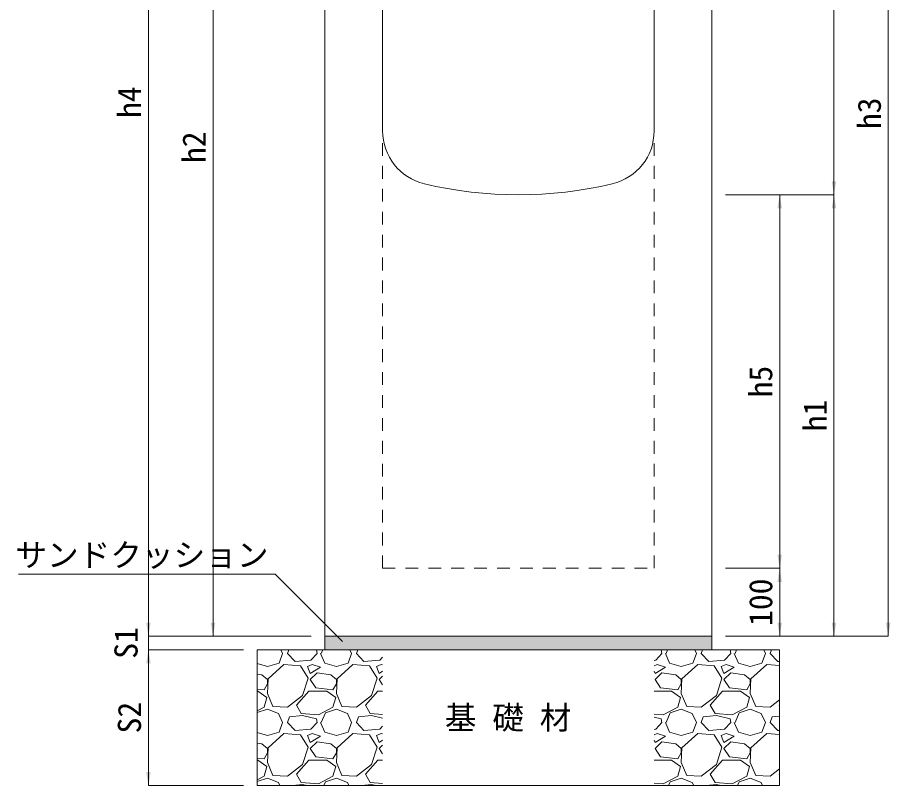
# Model space of a CAD drawing. Units: millimetres at full size; details may follow other scales. Extents: x 0 to 26200, y 7460 to 13400.
# Drawn here: x 21174 to 22461, y 9738 to 10870 of the extents above; entities that cross this region are included whole.
import ezdxf
from ezdxf.enums import TextEntityAlignment as Align

# ---------------------------------------------------------------- set-up
doc = ezdxf.new("R2010")
doc.units = ezdxf.units.MM
doc.header["$LTSCALE"] = 25
doc.linetypes.add('USER1', pattern=[1.35, 0.75, -0.6])
doc.layers.add('ハッチング', color=7, linetype='Continuous')
doc.layers.add('文字', color=7, linetype='Continuous')
for name, color, linetype, lineweight in [('ハッチング_基礎', 150, 'Continuous', 9), ('寸法線', 7, 'Continuous', 9), ('引出線', 4, 'Continuous', 9), ('本体', 2, 'Continuous', 20), ('舗装・基礎', 7, 'Continuous', 5)]:
    doc.layers.add(name, color=color, linetype=linetype, lineweight=lineweight)
doc.styles.add('ＭＳ ゴシック', font='')
doc.styles.get('ＭＳ ゴシック').set_extended_font_data('MS Gothic')

# ---------------------------------------------------------------- blocks, each defined once
blk = doc.blocks.new('filled_arrow')
at = {"color": 0, "linetype": 'Continuous', "lineweight": -2}
blk.add_solid([(7.5, 1.25), (0, 0), (7.5, -1.25)], dxfattribs=at)

msp = doc.modelspace()

# ---------------------------------------------------------------- hatches: boundary and pattern name
at = {"layer": 'ハッチング'}
msp.add_hatch(color=256, dxfattribs=at).paths.add_polyline_path([(22197.44, 9938.28), (22197.44, 9958.28), (21627.44, 9958.28), (21627.44, 9938.28)])

# ---------------------------------------------------------------- linework, layer by layer
at = {"layer": 'ハッチング_基礎'}
for p, q in [((21560.07, 9918.68), (21565.15, 9932.91)), ((21562.67, 9938.28), (21565.15, 9932.91)), ((21572.26, 9932.91), (21574.28, 9938.28)), ((21583.44, 9920.72), (21572.26, 9932.91)), ((21615.95, 9932.91), (21606.8, 9922.75)), ((21614.93, 9937.99), (21613.76, 9938.28)), ((21615.95, 9932.91), (21614.93, 9937.99)), ((21621.03, 9932.91), (21627.12, 9918.68)), ((21622.04, 9932.91), (21624.35, 9938.28)), ((21661.67, 9918.68), (21666.75, 9932.91)), ((21664.27, 9938.28), (21666.75, 9932.91)), ((21673.86, 9932.91), (21675.88, 9938.28)), ((21685.04, 9920.72), (21673.86, 9932.91)), ((22123.95, 9932.91), (22114.8, 9922.75)), ((22122.93, 9937.99), (22121.76, 9938.28)), ((22123.95, 9932.91), (22122.93, 9937.99)), ((22129.03, 9932.91), (22135.12, 9918.68)), ((22130.04, 9932.91), (22132.35, 9938.28)), ((22169.67, 9918.68), (22174.75, 9932.91)), ((22172.27, 9938.28), (22174.75, 9932.91)), ((22181.86, 9932.91), (22183.88, 9938.28)), ((22193.04, 9920.72), (22181.86, 9932.91)), ((22225.55, 9932.91), (22216.4, 9922.75)), ((22224.53, 9937.99), (22223.36, 9938.28)), ((22225.55, 9932.91), (22224.53, 9937.99)), ((22230.63, 9932.91), (22236.72, 9918.68)), ((22231.64, 9932.91), (22233.95, 9938.28)), ((22271.27, 9918.68), (22276.35, 9932.91)), ((22273.87, 9938.28), (22276.35, 9932.91)), ((22283.46, 9932.91), (22285.48, 9938.28)), ((22294.64, 9920.72), (22283.46, 9932.91)), ((21527.44, 9918.12), (21542.8, 9913.6)), ((21542.8, 9913.6), (21560.07, 9918.68)), ((21606.8, 9922.75), (21583.44, 9920.72)), ((21627.12, 9918.68), (21644.4, 9913.6)), ((21644.4, 9913.6), (21661.67, 9918.68)), ((21708.4, 9922.75), (21685.04, 9920.72)), ((21712.44, 9927.24), (21708.4, 9922.75)), ((22114.8, 9922.75), (22112.44, 9922.54)), ((22135.12, 9918.68), (22152.4, 9913.6)), ((22152.4, 9913.6), (22169.67, 9918.68)), ((22216.4, 9922.75), (22193.04, 9920.72)), ((22236.72, 9918.68), (22254, 9913.6)), ((22254, 9913.6), (22271.27, 9918.68)), ((22297.44, 9920.96), (22294.64, 9920.72)), ((21567.18, 9916.65), (21543.81, 9895.32)), ((21591.56, 9914.62), (21567.18, 9916.65)), ((21602.74, 9896.33), (21591.56, 9914.62)), ((21608.84, 9916.65), (21601.72, 9913.6)), ((21601.72, 9913.6), (21605.79, 9903.44)), ((21605.79, 9903.44), (21621.03, 9912.59)), ((21621.03, 9912.59), (21608.84, 9916.65)), ((21668.78, 9916.65), (21645.41, 9895.32)), ((21693.16, 9914.62), (21668.78, 9916.65)), ((21704.34, 9896.33), (21693.16, 9914.62)), ((21710.44, 9916.65), (21703.32, 9913.6)), ((21703.32, 9913.6), (21707.39, 9903.44)), ((21707.39, 9903.44), (21712.44, 9906.48)), ((21712.44, 9915.98), (21710.44, 9916.65)), ((22116.84, 9916.65), (22112.44, 9914.77)), ((22112.44, 9906.81), (22113.79, 9903.44)), ((22113.79, 9903.44), (22129.03, 9912.59)), ((22129.03, 9912.59), (22116.84, 9916.65)), ((22176.78, 9916.65), (22153.41, 9895.32)), ((22201.16, 9914.62), (22176.78, 9916.65)), ((22212.34, 9896.33), (22201.16, 9914.62)), ((22218.44, 9916.65), (22211.32, 9913.6)), ((22211.32, 9913.6), (22215.39, 9903.44)), ((22215.39, 9903.44), (22230.63, 9912.59)), ((22230.63, 9912.59), (22218.44, 9916.65)), ((22278.38, 9916.65), (22255.01, 9895.32)), ((22297.44, 9915.06), (22278.38, 9916.65)), ((21534.67, 9901.41), (21527.44, 9902.5)), ((21542.8, 9894.3), (21534.67, 9901.41)), ((21543.81, 9895.32), (21542.8, 9873.98)), ((21542.8, 9888.2), (21542.8, 9894.3)), ((21594.61, 9870.93), (21602.74, 9896.33)), ((21615.95, 9904.46), (21605.79, 9894.3)), ((21605.79, 9894.3), (21613.92, 9882.11)), ((21636.27, 9901.41), (21615.95, 9904.46)), ((21644.4, 9894.3), (21636.27, 9901.41)), ((21645.41, 9895.32), (21644.4, 9873.98)), ((21644.4, 9888.2), (21644.4, 9894.3)), ((21696.21, 9870.93), (21704.34, 9896.33)), ((21712.44, 9899.36), (21707.39, 9894.3)), ((21707.39, 9894.3), (21712.44, 9886.72)), ((22123.95, 9904.46), (22113.79, 9894.3)), ((22113.79, 9894.3), (22121.92, 9882.11)), ((22144.27, 9901.41), (22123.95, 9904.46)), ((22152.4, 9894.3), (22144.27, 9901.41)), ((22153.41, 9895.32), (22152.4, 9873.98)), ((22152.4, 9888.2), (22152.4, 9894.3)), ((22204.21, 9870.93), (22212.34, 9896.33)), ((22225.55, 9904.46), (22215.39, 9894.3)), ((22215.39, 9894.3), (22223.52, 9882.11)), ((22245.87, 9901.41), (22225.55, 9904.46)), ((22254, 9894.3), (22245.87, 9901.41)), ((22255.01, 9895.32), (22254, 9873.98)), ((22254, 9888.2), (22254, 9894.3)), ((21527.44, 9880.29), (21537.72, 9879.06)), ((21537.72, 9879.06), (21542.8, 9888.2)), ((21613.92, 9882.11), (21639.32, 9879.06)), ((21639.32, 9879.06), (21644.4, 9888.2)), ((22121.92, 9882.11), (22147.32, 9879.06)), ((22147.32, 9879.06), (22152.4, 9888.2)), ((22223.52, 9882.11), (22248.92, 9879.06)), ((22248.92, 9879.06), (22254, 9888.2)), ((21527.44, 9877.03), (21528.57, 9877.03)), ((21528.57, 9877.03), (21541.78, 9867.88)), ((21541.78, 9867.88), (21537.72, 9853.66)), ((21542.8, 9873.98), (21550.92, 9854.68)), ((21572.26, 9853.66), (21594.61, 9870.93)), ((21585.47, 9856.71), (21603.76, 9877.03)), ((21603.76, 9877.03), (21630.17, 9877.03)), ((21630.17, 9877.03), (21643.38, 9867.88)), ((21643.38, 9867.88), (21639.32, 9853.66)), ((21644.4, 9873.98), (21652.52, 9854.68)), ((21673.86, 9853.66), (21696.21, 9870.93)), ((21687.07, 9856.71), (21705.36, 9877.03)), ((21705.36, 9877.03), (21712.44, 9877.03)), ((22112.44, 9877.03), (22138.17, 9877.03)), ((22138.17, 9877.03), (22151.38, 9867.88)), ((22151.38, 9867.88), (22147.32, 9853.66)), ((22152.4, 9873.98), (22160.52, 9854.68)), ((22181.86, 9853.66), (22204.21, 9870.93)), ((22195.07, 9856.71), (22213.36, 9877.03)), ((22213.36, 9877.03), (22239.77, 9877.03)), ((22239.77, 9877.03), (22252.98, 9867.88)), ((22252.98, 9867.88), (22248.92, 9853.66)), ((22254, 9873.98), (22262.12, 9854.68)), ((21537.72, 9853.66), (21527.44, 9848.28)), ((21550.92, 9854.68), (21572.26, 9853.66)), ((21592.58, 9844.52), (21585.47, 9856.71)), ((21639.32, 9853.66), (21617.98, 9842.48)), ((21652.52, 9854.68), (21673.86, 9853.66)), ((21694.18, 9844.52), (21687.07, 9856.71)), ((22147.32, 9853.66), (22125.98, 9842.48)), ((22160.52, 9854.68), (22181.86, 9853.66)), ((22202.18, 9844.52), (22195.07, 9856.71)), ((22248.92, 9853.66), (22227.58, 9842.48)), ((22262.12, 9854.68), (22283.46, 9853.66)), ((22283.46, 9853.66), (22297.44, 9864.47)), ((22296.67, 9856.71), (22297.44, 9857.57)), ((22297.44, 9855.38), (22296.67, 9856.71)), ((21527.44, 9845.81), (21542.8, 9850.61)), ((21542.8, 9850.61), (21559.05, 9844.52)), ((21559.05, 9844.52), (21565.15, 9831.31)), ((21594.61, 9841.47), (21575.31, 9839.44)), ((21617.98, 9842.48), (21592.58, 9844.52)), ((21614.93, 9836.39), (21594.61, 9841.47)), ((21622.04, 9831.31), (21628.14, 9845.53)), ((21628.14, 9845.53), (21644.4, 9850.61)), ((21644.4, 9850.61), (21660.65, 9844.52)), ((21660.65, 9844.52), (21666.75, 9831.31)), ((21696.21, 9841.47), (21676.91, 9839.44)), ((21712.44, 9843.06), (21694.18, 9844.52)), ((21712.44, 9837.41), (21696.21, 9841.47)), ((22125.98, 9842.48), (22112.44, 9843.57)), ((22130.04, 9831.31), (22136.14, 9845.53)), ((22136.14, 9845.53), (22152.4, 9850.61)), ((22152.4, 9850.61), (22168.65, 9844.52)), ((22168.65, 9844.52), (22174.75, 9831.31)), ((22204.21, 9841.47), (22184.91, 9839.44)), ((22227.58, 9842.48), (22202.18, 9844.52)), ((22224.53, 9836.39), (22204.21, 9841.47)), ((22231.64, 9831.31), (22237.74, 9845.53)), ((22237.74, 9845.53), (22254, 9850.61)), ((22254, 9850.61), (22270.25, 9844.52)), ((22270.25, 9844.52), (22276.35, 9831.31)), ((22297.44, 9840.59), (22286.51, 9839.44)), ((21560.07, 9817.08), (21565.15, 9831.31)), ((21572.26, 9831.31), (21575.31, 9839.44)), ((21583.44, 9819.12), (21572.26, 9831.31)), ((21615.95, 9831.31), (21606.8, 9821.15)), ((21615.95, 9831.31), (21614.93, 9836.39)), ((21621.03, 9831.31), (21627.12, 9817.08)), ((21661.67, 9817.08), (21666.75, 9831.31)), ((21673.86, 9831.31), (21676.91, 9839.44)), ((21685.04, 9819.12), (21673.86, 9831.31)), ((22122.93, 9836.39), (22112.44, 9839.01)), ((22123.95, 9831.31), (22114.8, 9821.15)), ((22123.95, 9831.31), (22122.93, 9836.39)), ((22129.03, 9831.31), (22135.12, 9817.08)), ((22169.67, 9817.08), (22174.75, 9831.31)), ((22181.86, 9831.31), (22184.91, 9839.44)), ((22193.04, 9819.12), (22181.86, 9831.31)), ((22225.55, 9831.31), (22216.4, 9821.15)), ((22225.55, 9831.31), (22224.53, 9836.39)), ((22230.63, 9831.31), (22236.72, 9817.08)), ((22271.27, 9817.08), (22276.35, 9831.31)), ((22283.46, 9831.31), (22286.51, 9839.44)), ((22294.64, 9819.12), (22283.46, 9831.31)), ((21527.44, 9816.52), (21542.8, 9812)), ((21542.8, 9812), (21560.07, 9817.08)), ((21567.18, 9815.05), (21543.81, 9793.72)), ((21591.56, 9813.02), (21567.18, 9815.05)), ((21606.8, 9821.15), (21583.44, 9819.12)), ((21608.84, 9815.05), (21601.72, 9812)), ((21621.03, 9810.99), (21608.84, 9815.05)), ((21627.12, 9817.08), (21644.4, 9812)), ((21644.4, 9812), (21661.67, 9817.08)), ((21668.78, 9815.05), (21645.41, 9793.72)), ((21693.16, 9813.02), (21668.78, 9815.05)), ((21708.4, 9821.15), (21685.04, 9819.12)), ((21710.44, 9815.05), (21703.32, 9812)), ((21712.44, 9825.64), (21708.4, 9821.15)), ((21712.44, 9814.38), (21710.44, 9815.05)), ((22114.8, 9821.15), (22112.44, 9820.94)), ((22116.84, 9815.05), (22112.44, 9813.17)), ((22129.03, 9810.99), (22116.84, 9815.05)), ((22135.12, 9817.08), (22152.4, 9812)), ((22152.4, 9812), (22169.67, 9817.08)), ((22176.78, 9815.05), (22153.41, 9793.72)), ((22201.16, 9813.02), (22176.78, 9815.05)), ((22216.4, 9821.15), (22193.04, 9819.12)), ((22218.44, 9815.05), (22211.32, 9812)), ((22230.63, 9810.99), (22218.44, 9815.05)), ((22236.72, 9817.08), (22254, 9812)), ((22254, 9812), (22271.27, 9817.08)), ((22278.38, 9815.05), (22255.01, 9793.72)), ((22297.44, 9813.46), (22278.38, 9815.05)), ((22297.44, 9819.36), (22294.64, 9819.12)), ((21602.74, 9794.73), (21591.56, 9813.02)), ((21601.72, 9812), (21605.79, 9801.84)), ((21605.79, 9801.84), (21621.03, 9810.99)), ((21615.95, 9802.86), (21605.79, 9792.7)), ((21636.27, 9799.81), (21615.95, 9802.86)), ((21704.34, 9794.73), (21693.16, 9813.02)), ((21703.32, 9812), (21707.39, 9801.84)), ((21707.39, 9801.84), (21712.44, 9804.88)), ((22112.44, 9805.21), (22113.79, 9801.84)), ((22113.79, 9801.84), (22129.03, 9810.99)), ((22123.95, 9802.86), (22113.79, 9792.7)), ((22144.27, 9799.81), (22123.95, 9802.86)), ((22212.34, 9794.73), (22201.16, 9813.02)), ((22211.32, 9812), (22215.39, 9801.84)), ((22215.39, 9801.84), (22230.63, 9810.99)), ((22225.55, 9802.86), (22215.39, 9792.7)), ((22245.87, 9799.81), (22225.55, 9802.86)), ((21534.67, 9799.81), (21527.44, 9800.9)), ((21542.8, 9792.7), (21534.67, 9799.81)), ((21543.81, 9793.72), (21542.8, 9772.38)), ((21542.8, 9786.6), (21542.8, 9792.7)), ((21594.61, 9769.33), (21602.74, 9794.73)), ((21605.79, 9792.7), (21613.92, 9780.51)), ((21644.4, 9792.7), (21636.27, 9799.81)), ((21645.41, 9793.72), (21644.4, 9772.38)), ((21644.4, 9786.6), (21644.4, 9792.7)), ((21696.21, 9769.33), (21704.34, 9794.73)), ((21712.44, 9797.76), (21707.39, 9792.7)), ((21707.39, 9792.7), (21712.44, 9785.12)), ((22113.79, 9792.7), (22121.92, 9780.51)), ((22152.4, 9792.7), (22144.27, 9799.81)), ((22153.41, 9793.72), (22152.4, 9772.38)), ((22152.4, 9786.6), (22152.4, 9792.7)), ((22204.21, 9769.33), (22212.34, 9794.73)), ((22215.39, 9792.7), (22223.52, 9780.51)), ((22254, 9792.7), (22245.87, 9799.81)), ((22255.01, 9793.72), (22254, 9772.38)), ((22254, 9786.6), (22254, 9792.7)), ((21527.44, 9778.69), (21537.72, 9777.46)), ((21537.72, 9777.46), (21542.8, 9786.6)), ((21613.92, 9780.51), (21639.32, 9777.46)), ((21639.32, 9777.46), (21644.4, 9786.6)), ((22121.92, 9780.51), (22147.32, 9777.46)), ((22147.32, 9777.46), (22152.4, 9786.6)), ((22223.52, 9780.51), (22248.92, 9777.46)), ((22248.92, 9777.46), (22254, 9786.6)), ((21527.44, 9775.43), (21528.57, 9775.43)), ((21528.57, 9775.43), (21541.78, 9766.28)), ((21541.78, 9766.28), (21537.72, 9752.06)), ((21542.8, 9772.38), (21550.92, 9753.08)), ((21572.26, 9752.06), (21594.61, 9769.33)), ((21585.47, 9755.11), (21603.76, 9775.43)), ((21603.76, 9775.43), (21630.17, 9775.43)), ((21630.17, 9775.43), (21643.38, 9766.28)), ((21643.38, 9766.28), (21639.32, 9752.06)), ((21644.4, 9772.38), (21652.52, 9753.08)), ((21673.86, 9752.06), (21696.21, 9769.33)), ((21687.07, 9755.11), (21705.36, 9775.43)), ((21705.36, 9775.43), (21712.44, 9775.43)), ((22112.44, 9775.43), (22138.17, 9775.43)), ((22138.17, 9775.43), (22151.38, 9766.28)), ((22151.38, 9766.28), (22147.32, 9752.06)), ((22152.4, 9772.38), (22160.52, 9753.08)), ((22181.86, 9752.06), (22204.21, 9769.33)), ((22195.07, 9755.11), (22213.36, 9775.43)), ((22213.36, 9775.43), (22239.77, 9775.43)), ((22239.77, 9775.43), (22252.98, 9766.28)), ((22252.98, 9766.28), (22248.92, 9752.06)), ((22254, 9772.38), (22262.12, 9753.08)), ((21537.72, 9752.06), (21527.44, 9746.68)), ((21550.92, 9753.08), (21572.26, 9752.06)), ((21592.58, 9742.92), (21585.47, 9755.11)), ((21639.32, 9752.06), (21617.98, 9740.88)), ((21652.52, 9753.08), (21673.86, 9752.06)), ((21694.18, 9742.92), (21687.07, 9755.11)), ((22147.32, 9752.06), (22125.98, 9740.88)), ((22160.52, 9753.08), (22181.86, 9752.06)), ((22202.18, 9742.92), (22195.07, 9755.11)), ((22248.92, 9752.06), (22227.58, 9740.88)), ((22262.12, 9753.08), (22283.46, 9752.06)), ((22283.46, 9752.06), (22297.44, 9762.87)), ((22296.67, 9755.11), (22297.44, 9755.97)), ((22297.44, 9753.78), (22296.67, 9755.11)), ((21527.44, 9744.21), (21542.8, 9749.01)), ((21542.8, 9749.01), (21559.05, 9742.92)), ((21559.05, 9742.92), (21561.19, 9738.28)), ((21594.61, 9739.87), (21579.55, 9738.28)), ((21617.98, 9740.88), (21592.58, 9742.92)), ((21600.96, 9738.28), (21594.61, 9739.87)), ((21625.72, 9738.28), (21628.14, 9743.93)), ((21628.14, 9743.93), (21644.4, 9749.01)), ((21644.4, 9749.01), (21660.65, 9742.92)), ((21660.65, 9742.92), (21662.79, 9738.28)), ((21696.21, 9739.87), (21681.15, 9738.28)), ((21712.44, 9741.46), (21694.18, 9742.92)), ((21702.56, 9738.28), (21696.21, 9739.87)), ((22125.98, 9740.88), (22112.44, 9741.97)), ((22133.72, 9738.28), (22136.14, 9743.93)), ((22136.14, 9743.93), (22152.4, 9749.01)), ((22152.4, 9749.01), (22168.65, 9742.92)), ((22168.65, 9742.92), (22170.79, 9738.28)), ((22204.21, 9739.87), (22189.15, 9738.28)), ((22227.58, 9740.88), (22202.18, 9742.92)), ((22210.56, 9738.28), (22204.21, 9739.87)), ((22235.32, 9738.28), (22237.74, 9743.93)), ((22237.74, 9743.93), (22254, 9749.01)), ((22254, 9749.01), (22270.25, 9742.92)), ((22270.25, 9742.92), (22272.39, 9738.28)), ((22297.44, 9738.99), (22290.75, 9738.28))]:
    msp.add_line(p, q, dxfattribs=at)
at = {"layer": '寸法線'}
for p, q in [((21367.44, 9958.28), (21367.44, 11531.29)), ((22457.45, 11498.28), (22457.45, 9958.28)), ((21462.58, 11398.28), (21462.58, 9958.28)), ((22377.45, 11398.28), (22377.45, 10608.28)), ((22217.44, 10608.28), (22377.45, 10608.28)), ((22217.44, 10608.28), (22377.45, 10608.28)), ((22217.44, 10608.28), (22297.45, 10608.28)), ((22297.45, 10058.28), (22297.45, 10608.28)), ((22377.45, 10608.28), (22377.45, 9958.28)), ((22217.44, 10058.28), (22297.45, 10058.28)), ((22217.44, 10058.28), (22297.45, 10058.28)), ((22297.45, 9958.28), (22297.45, 10058.28)), ((21367.44, 9998.28), (21367.44, 9898.28)), ((21607.44, 9958.28), (21367.44, 9958.28)), ((21607.44, 9958.28), (21367.44, 9958.28)), ((21607.44, 9958.28), (21462.58, 9958.28)), ((22217.45, 9958.28), (22377.45, 9958.28)), ((22217.45, 9958.28), (22297.45, 9958.28)), ((22217.45, 9958.28), (22457.45, 9958.28)), ((21507.44, 9938.28), (21367.44, 9938.28)), ((21367.44, 9938.28), (21367.44, 9738.28)), ((21507.44, 9938.28), (21367.44, 9938.28)), ((21507.44, 9738.28), (21367.44, 9738.28))]:
    msp.add_line(p, q, dxfattribs=at)
at = {"layer": '引出線'}
msp.add_lwpolyline([(21653.33, 9950.53), (21554.34, 10049.52), (21176.11, 10049.52)], dxfattribs=at)
at = {"layer": '本体'}
for p, q in [((21627.44, 9958.28), (21627.44, 11398.28)), ((21712.44, 10702.32), (21712.44, 11408.28)), ((22112.44, 10702.32), (22112.44, 11408.28)), ((22197.44, 9958.28), (22197.44, 11398.28)), ((21627.44, 9958.28), (22197.44, 9958.28)), ((21627.44, 9958.28), (22197.44, 9958.28)), ((22167.44, 9958.28), (21627.44, 9958.28))]:
    msp.add_line(p, q, dxfattribs=at)
at = {"layer": '本体', "linetype": 'USER1', "lineweight": 15}
for p, q in [((21712.44, 10058.28), (21712.44, 10702.32)), ((22112.44, 10058.28), (22112.44, 10702.32)), ((21712.44, 10058.28), (22112.44, 10058.28))]:
    msp.add_line(p, q, dxfattribs=at)
at = {"layer": '本体'}
for centre, radius, start, end in [((21792.44, 10702.32), 80, 180, 256.65764), ((22032.44, 10702.32), 80, 283.34236, 0), ((21912.44, 11208.28), 600, 256.65764, 283.34236)]:
    msp.add_arc(centre, radius, start, end, dxfattribs=at)
at = {"layer": '舗装・基礎', "color": 3, "lineweight": 20}
for p, q in [((22197.44, 9958.28), (21627.44, 9958.28)), ((21627.44, 9958.28), (21627.44, 9938.28)), ((22197.44, 9958.28), (22197.44, 9938.28)), ((22297.44, 9938.28), (21527.44, 9938.28)), ((21527.44, 9938.28), (21527.44, 9738.28)), ((22297.44, 9938.28), (22297.44, 9738.28)), ((22297.44, 9738.28), (21527.44, 9738.28))]:
    msp.add_line(p, q, dxfattribs=at)

# ---------------------------------------------------------------- block references
at = {"layer": '寸法線', "xscale": 2.67, "yscale": 2.67}
for p, rotation in [((22377.45, 10608.28), 90), ((22297.45, 10608.28), 270), ((22377.45, 10608.28), 270), ((22297.45, 10058.28), 90), ((22297.45, 10058.28), 270), ((21367.44, 9958.28), 90), ((21367.44, 9958.28), 90), ((21462.58, 9958.28), 90), ((22297.45, 9958.28), 90), ((22377.45, 9958.28), 90), ((22457.45, 9958.28), 90), ((21367.44, 9938.28), 270), ((21367.44, 9938.28), 270), ((21367.44, 9738.28), 90)]:
    msp.add_blockref('filled_arrow', p, dxfattribs=dict(at, rotation=rotation))
at = {"layer": '引出線', "xscale": 0.133, "yscale": 0.133, "rotation": 135}
msp.add_blockref('filled_arrow', (21653.33, 9950.53), dxfattribs=at)

# ---------------------------------------------------------------- texts
at = {"layer": '寸法線', "style": 'ＭＳ ゴシック'}
for s, p in [('h4', (21339.44, 10744.78)), ('h3', (22429.45, 10728.28)), ('h2', (21434.58, 10678.28)), ('h5', (22269.45, 10333.28)), ('h1', (22349.45, 10283.28)), ('100', (22269.45, 10008.28)), ('S1', (21334.44, 9948.28)), ('S2', (21339.44, 9838.28))]:
    msp.add_text(s, height=34.18, rotation=90, dxfattribs=at).set_placement(p, align=Align.MIDDLE_CENTER)
at = {"layer": '引出線', "style": 'ＭＳ ゴシック'}
msp.add_text('サンドクッション', height=34.18, dxfattribs=at).set_placement((21544.34, 10094.92), align=Align.TOP_RIGHT)
at = {"layer": '文字', "style": 'ＭＳ ゴシック'}
msp.add_text('基 礎 材', height=34.18, dxfattribs=at).set_placement((21897.44, 9838.28), align=Align.MIDDLE_CENTER)

doc.saveas('drawing.dxf')
